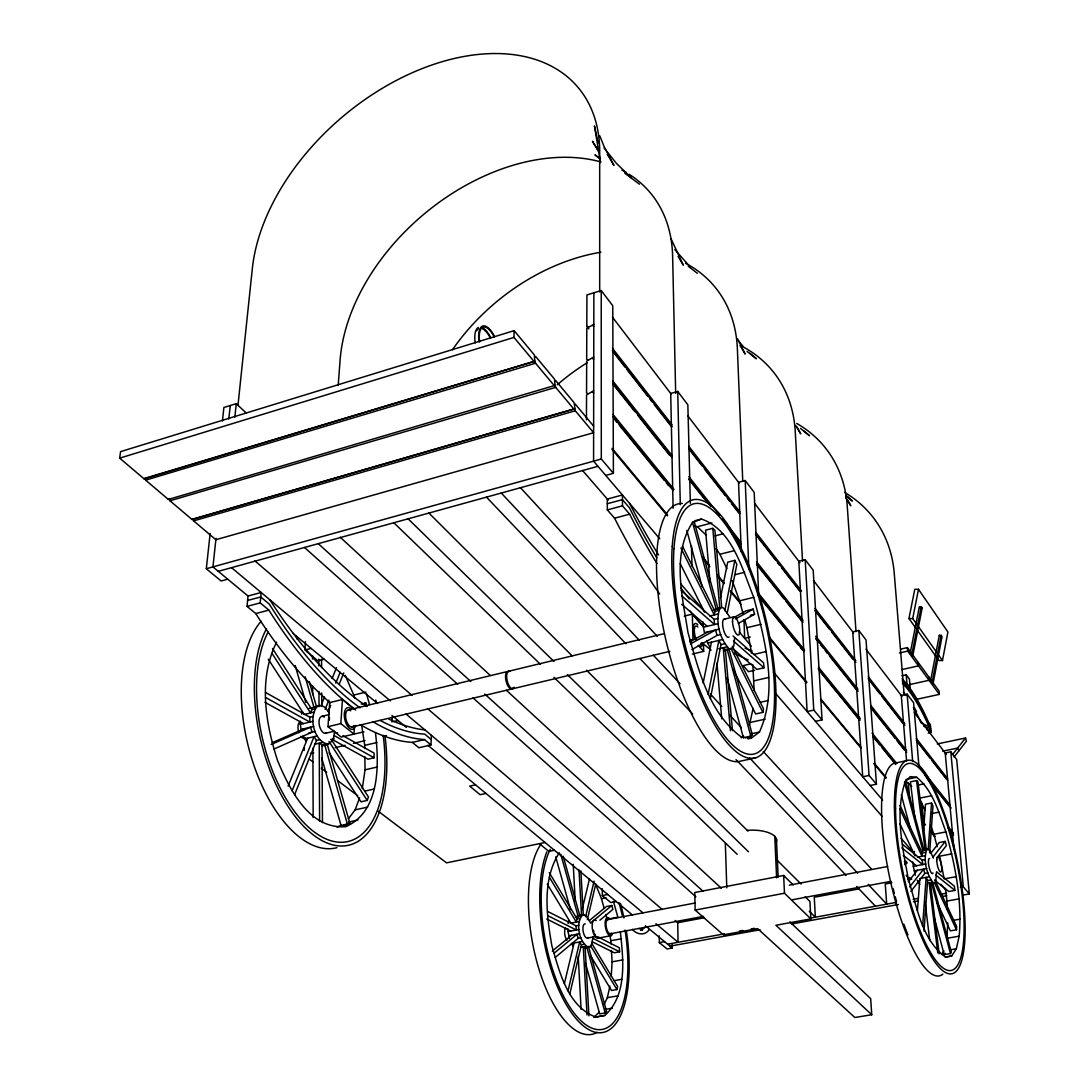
<?xml version="1.0" encoding="UTF-8"?>
<svg xmlns="http://www.w3.org/2000/svg" width="1089" height="1089" viewBox="0 0 1089 1089"><rect width="100%" height="100%" fill="white"/><g stroke="black" fill="none" stroke-linecap="round" stroke-linejoin="round"><path stroke-width="1.5" d="M599.685 291.961L599.685 151.725A200.322 130.449 -40.7 0 0 433.803 64.333A200.322 130.449 -40.7 0 0 252.321 268.643L237.974 405.353M593.859 292.791L593.573 461.164L659.757 538.769M586.44 419.878L586.535 394.967L593.696 390.665M588.904 328.973L586.808 326.305L586.917 294.942L601.223 290.518L612.753 305.723L613.406 473.307L605.729 475.417M555.104 381.068L555.621 380.483L574.148 402.739L575.278 410.771L593.614 432.714L215.853 539.722L193.624 520.869L192.971 519.072L574.638 408.824L192.059 519.535L169.966 500.79L169.299 498.993L168.359 499.443L145.64 480.154L144.932 478.302L534.849 361.208L534.331 354.919L514.131 330.648L120.58 451.636L119.681 458.142L144.17 478.915L534.849 361.208L535.529 363.236L554.369 385.778L555.05 385.397L554.532 379.176L535.625 356.457L534.93 356.838M747.966 738.886L751.274 738.165L759.455 732.039C778.621 689.487 764.777 640.373 753.751 597.344C742.412 569.887 732.747 529.867 701.452 519.045L694.945 520.746M754.146 690.603L752.812 664.576M734.612 637.963L733.836 645.9L732.652 648.214L724.376 650.746M534.304 361.779L513.954 337.44L514.131 330.648M731.032 649.18L729.086 648.717C719.611 638.59 715.037 621.465 719.897 608.302L721.544 607.431L723.504 607.989L729.902 617.259M360.296 724.634A354.347 159.906 72.3 0 0 412.35 742.399L418.857 747.748L430.972 744.944L431.407 735.334M959.191 936.172C962.213 900.957 955.461 865.687 945.892 831.928C938.841 812.707 933.246 790.696 916.652 777.274L910.213 776.62L905.068 782.079C894.79 813.606 902.563 847.61 908.362 879.286C916.802 906.102 921.43 939.426 945.511 957.108L951.691 955.965L956.333 948.764L959.191 936.172L946.886 938.323L947.811 922.859M391.999 721.98L392.271 716.943M936.935 902.359L950.357 930.864L956.496 929.788L956.687 926.548L934.879 879.98M559.283 852.728C541.778 880.266 546.624 915.332 551.878 945.824C559.542 971.987 567.505 1006.209 595.724 1017.085L604.817 1015.452C627.509 995.019 623.316 959.627 620.39 932.13M611.242 976.384L612.113 961.832L611.419 950.466M354.361 727.67L353.952 734.054L340.816 723.6L327.993 726.676L329.722 702.582L342.463 699.478L354.211 709.021M593.246 936.649L591.136 945.783L589.639 947.062L584.14 948.083M340.816 723.6L342.463 699.478M589.639 947.062L587.897 947.253C578.763 940.855 575.319 923.744 582.52 914.964L586.127 915.808L590.687 923.077M922.601 926.235L926.154 877.38L927.637 880.525L924.016 931.095M928.168 849.638L931.544 803.015L925.5 804.226L923.486 830.853M929.625 852.782L932.974 806.132L931.544 803.015M936.417 872.493L935.778 881.94L933.654 883.247C926.426 874.44 922.873 859.752 926.957 849.012L929.557 850.141L933.396 858.091M338.203 385.411L340.108 359.983A188.724 129.822 -40.5 0 1 433.98 206.161A188.724 129.822 -40.5 0 1 600.774 161.907M917.455 910.54L919.878 878.537L929.298 876.795M899.99 805.465L922.274 853.055L922.029 856.253L899.705 808.651M304.158 750.43L304.403 747.381M305.478 641.598L304.811 650.038L311.155 648.404M355.708 710.028A355.191 158.45 72.4 0 1 268.874 610.099L260.176 602.87L261.142 592.484L248.033 596.023L247.026 606.396L255.779 613.583A354.347 159.906 72.3 0 0 330.171 702.786M234.843 417.128L236.272 403.651L223.885 407.49L222.428 420.926M216.003 538.334L212.94 566.906L248.306 596.255M228.799 418.966L230.242 405.516M227.71 579.171L221.121 580.982L206.311 568.744L210.15 533.474M276.647 642.142C258.079 678.964 265.417 722.878 277.545 760.558C289.551 789.198 309.072 829.41 345.73 826.701C380.224 811.564 379.163 764.587 375.501 732.951M362.283 788.654L365.046 769.814L364.856 756.773M334.214 733.101C334.514 740.425 328.864 745.883 321.554 745.693M327.884 744.195C313.496 740.874 308.541 717.542 317.09 706.516L322.194 705.795L324.971 707.374L329.259 712.642M733.237 669.34L755.616 713.962L762.872 712.356L763.471 708.803L732.312 646.253M749.368 725.22L753.112 708.394M917.646 630.708L938.841 660.492L942.475 660.56L947.906 632.015L918.49 589.299L914.774 589.299L908.975 618.525L915.713 627.999M930.523 681.115L939.29 635.323L941.127 635.35L942.039 636.657L932.987 684.069M932.048 682.789L941.127 635.35M910.173 653.264L919.334 606.709L921.199 606.709L922.152 608.084L912.705 656.299L911.724 654.965L921.199 606.709M710.327 698.662L721 644.606L718.89 640.4L708.136 694.401M727.193 613.27L736.831 564.456L734.844 560.345L727.724 562.142L720.455 597.875M936.717 652.434L912.705 618.552L918.49 589.299M724.811 610.725L734.844 560.345M703.154 683.062L711.457 642.17M682.449 546.174L714.969 611.446L714.261 614.917L680.911 548.053M590.932 956.401L611.514 990.514L616.932 989.561L617.613 986.43L591.967 943.741M604.123 1004.534L607.363 997.674L609.867 986.171M569.846 993.713L581.39 944.857L579.634 941.971L568.036 990.799M587.352 919.592L595.765 884.023M585.637 916.707L594.077 881.151M564.361 983.666L574.121 942.992M582.111 909.669L589.476 878.973M549.251 872.616L577.088 918.953L576.326 922.056L549.319 877.149M568.077 923.635L568.839 920.518M329.109 752.798L360.976 801.817L367.197 800.429L368.45 796.985L331.301 739.499M348.303 818.887L355.15 809.862L359.601 797.815M294.615 794.684L316.491 740.466L319.676 739.717M328.157 711.566L330.648 705.386M339.387 683.742L343.756 672.92M292.07 790.873L314.04 736.695L316.491 740.466M325.135 709.361L328.892 700.104M335.78 683.116L340.163 672.308M288.095 786.163L307.683 738.206M321.378 704.719L324.536 697.001M332.104 678.474L336.515 667.666M315.116 708.789L311.944 709.565L310.556 712.955L271.923 653.291M301.517 714.125L302.47 711.866M950.452 953.569L951.337 952.208L932.66 882.512L931.735 883.751L950.452 953.569L944.204 954.645L933.763 915.726M944.204 954.645L945.102 953.283M941.522 954.522L943.904 950.915M910.894 891.415L924.779 873.473L927.923 872.888M937.071 857.588L946.368 845.568L945.252 841.389L939.222 842.546L930.836 853.177M909.683 886.922L923.608 869.104L924.779 873.473M932.81 857.315L945.252 841.389M954.032 757.005L966.419 741.173L965.562 738.002L937.275 743.937M952.48 754.582L965.562 738.002M908.28 881.75L917.333 870.288M904.483 782.133L922.887 850.781L923.84 849.611L926.957 849.012M913.535 852.578L914.501 851.394M587.801 393.524L586.549 392.966L586.672 361.099L593.75 357.042M593.804 324.331L586.794 328.347L586.672 359.275L587.924 359.887M585.514 963.275L599.685 1013.886L605.185 1012.947L606.641 1011.545L588.387 946.287M599.318 1012.117L593.791 1017.344L604.817 1015.452M555.281 957.394L578.136 938.35L580.9 937.833M599.93 920.191L612.876 909.41L611.787 905.49L606.45 906.511L589.517 920.464M554.11 953.202L576.993 934.267L578.136 938.35M591.041 922.642L611.787 905.49M552.3 951.092L571.48 935.301M144.17 478.915L144.932 478.302M744.985 737.77L752.472 735.306L728.963 649.085L732.652 648.214M741.173 737.893L743.556 736.137M649.098 929.747C644.933 936.145 636.493 934.539 632.45 929.325M645.45 926.984L640.727 930.428L642.646 929.87L638.984 928.509M574.665 404.536L575.278 404.101L593.628 426.139M691.923 649.575L717.038 635.418L720.755 634.519M738.342 623.398L754.554 614.25L753.166 609.119L746.088 610.834L733.401 617.831M690.385 643.953L715.555 630L717.038 635.418M735.443 618.96L753.166 609.119M689.664 641.952L708.122 631.783M321.65 757.808L341.211 826.047L347.541 824.659L349.882 823.379L327.108 743.841L330.266 743.093M341.211 826.047L343.552 824.768M337.127 827.232L341.252 824.999M721.544 607.431L716.194 609.214L692.441 522.067M192.059 519.535L192.971 519.072M274.142 748.987L312.026 732.162L310.596 727.166L271.134 744.495M272.223 742.712L304.239 728.691M362.719 704.27L365.795 702.922L366.694 706.094M319.499 705.495L313.931 707.278L305.179 676.759M701.452 519.045L692.468 522.529C671.464 554.995 682.544 597.085 688.003 632.695C698.621 669.721 708.558 712.71 741.146 736.858L751.274 738.165M119.681 458.142L513.954 337.44M145.64 480.154L535.529 363.236M168.359 499.443L555.05 385.397L555.703 387.371L573.985 409.219M169.966 500.79L555.703 387.371M193.624 520.869L575.278 410.771M690.372 503.336L687.853 404.822L677.726 391.455L670.715 393.469L673.097 508.277M206.311 568.744L601.305 459.014L613.406 473.307M218.263 571.33L597.956 466.296M247.598 600.475L260.734 596.949L269.405 604.204A348.575 155.496 72.4 0 0 360.037 707.823M607.308 503.717L622.445 499.647L629.605 508.019A371.376 113.188 73.7 0 0 656.79 557.745M247.026 606.396L260.176 602.87M622.486 505.841L622.418 494.991L607.308 499.075L607.322 509.897L622.486 505.841L629.66 514.185A378.428 115.339 73.7 0 0 656.912 563.489M758.761 597.058L754.187 492.364L745.203 480.508L738.533 482.291L741.282 551.851M255.779 613.583L268.874 610.099M607.322 509.897L614.564 518.201L629.66 514.185M694.36 525.633L697.382 526.749L711.879 522.979M721.68 607.458L714.929 530.384L712.805 528.328L705.577 530.193L710.028 582.179M715.051 535.87L723.028 533.814M716.154 548.679L719.897 554.274L734.163 550.653M324.195 659.226L317.879 660.819L306.118 651.113M735.143 574.652L744.617 572.297M822.045 719.883L813.197 570.228L805.179 559.651L798.809 561.243L807.126 711.58L813.769 710.11L822.045 719.883L815.443 721.326M345.172 675.275L353.775 695.068L365.972 692.087M732.135 580.519L739.581 600.815L753.751 597.344M684.219 616.102L692.332 614.114L701.915 625.059M309.194 708.435L317.09 706.516M713.241 609.922L719.897 608.302M714.969 611.446L718.672 610.548M313.727 712.179L304.212 714.493L268.275 659.185M709.81 615.993L717.978 614.019M361.208 704.039L365.795 702.922M265.525 692.454L309.834 717.215L313.006 716.439M681.278 590.51L714.125 619.382L717.842 618.47M321.854 716.371L329.123 714.615M348.357 709.974L507.801 671.45M508.944 671.178L664.14 633.675M724.212 619.165L734.095 616.782M750.307 615.271L754.554 614.25M313.782 726.404L301.068 729.453L300.333 724.362L313.033 721.299M719.284 629.102L704.406 632.668L703.426 627.21L718.291 623.629M689.705 640.141L692.972 639.366L692.332 614.114M751.614 653.264L746.891 627.686L761.061 624.296M308.854 732.924L315.211 731.4M325.516 733.305L334.255 731.223M352.046 726.989L511.694 688.997M512.824 688.724L669.871 651.345M303.178 735.946L304.525 738.968L317.226 735.946M706.815 640.563L707.755 643.054L722.62 639.515M393.524 721.626L398.084 720.537M750.267 637.038L744.685 638.358L743.95 619.695M721 644.606L724.73 643.722M330.92 739.608L334.228 738.832M363.93 731.808L341.211 737.076L327.993 726.676M692.345 654.04L703.685 651.358L703.453 642.986M314.462 744.332L322.398 742.453M718.767 648.785L726.935 646.866M319.608 821.188L319.227 743.202L322.017 744.726L325.189 743.978M730.447 730.692L723.219 647.737L725.369 649.589L729.086 648.717M310.419 753.438L313.727 752.662M335.235 747.626L345.159 745.298M353.435 743.351L365.006 740.629M383.205 736.368L386.513 735.592M364.747 748.619L364.706 745.366L376.944 742.507M753.479 654.503L766.125 651.549M876.468 784.203L866.027 639.951L858.84 630.463L852.741 631.879L862.733 776.784L869.076 775.463L876.468 784.203L870.165 785.496M412.35 742.399L424.519 739.581L430.972 744.944M750.893 663.827L743.215 665.61L748.511 671.682L754.636 670.266M342.899 735.701L374.044 753.098L374.112 757.767L367.973 759.183L332.227 739.458M733.033 636.003L763.552 662.833L764.029 667.775L756.896 669.422L732.57 648.35M365.046 769.814L377.352 766.996M754.309 680.748L768.603 677.481M900.766 649.126L907.382 647.615L939.017 690.971L939.331 694.374L916.094 699.451M899.405 652.978L907.682 651.099L939.331 694.374M901.883 669.585L918.476 665.855L918.177 662.398M364.924 791.09L374.208 789.008M760.326 702.296L768.33 700.499M902.005 675.779L906.225 674.84L909.438 679.141L910.227 688.575L907.001 684.287L906.225 674.84M909.179 684.682L929.026 680.285L928.713 676.854M355.15 809.862L367.633 807.099M750.689 722.347L765.24 719.135M475.566 784.829L469.713 786.122L480.113 794.698L485.925 793.432M918.953 766.452L913.617 702.745L907.123 694.169L901.284 695.463L906.579 761.129M348.507 822.072L357.968 820.003M751.287 733.823L759.455 732.039M345.131 824.427L349.882 823.379M755.739 757.862L740.86 761.048A132.368 43.832 76.5 0 1 665.352 637.718A132.368 43.832 76.5 0 1 682.408 503.472M928.236 733.101L931.013 732.502L930.305 724.525L928.454 722.075A158.096 41.191 78 0 0 902.073 678.787M942.693 751.179L957.626 748.061L958.905 750.784M894.151 763.253L906.538 760.68M963.534 894.981L969.319 893.919L956.687 759.577L950.806 751.805L945.198 752.975L953.95 849.107M545.058 842.491L446.558 862.856L377.869 810.965M554.383 850.223L548.788 851.38L539.423 843.648M905.912 779.479L916.652 777.274M926.44 850.74L917.945 781.82L916.557 780.582L910.431 781.82L914.937 818.833M917.836 785.087L923.935 783.849M931.544 795.76L919.429 798.196L924.901 810.08M931.476 813.633L939.017 812.149M602.312 888.747L602.312 895.553L607.73 894.491M595.86 884.935L601.482 898.697L606.042 897.812M930.659 825.149L933.845 834.256L945.892 831.928M616.156 901.501L610.779 902.536L602.312 895.553M793.2 884.921L783.644 875.474L694.755 892.517L695.177 910.064L723.355 934.866L757.631 928.604L854.851 1017.507L871.745 1014.744L870.669 998.64L789.838 921.879M577.034 916.012L582.52 914.964M578.79 915.876L584.262 914.828M928.168 848.998L925.051 849.597L916.557 780.582M575.509 917.237L581.009 916.189M922.887 850.781L926.018 850.182M577.088 918.953L579.838 918.422M922.274 853.055L925.405 852.456M579.089 921.539L570.827 923.104L547.25 884.05M917.333 857.152L925.16 855.668M608.724 918.966L617.858 917.237L613.447 901.393M951.759 853.871L939.712 856.158L944.177 878.891L956.251 876.645M607.512 919.62L695.313 902.972M789.307 885.139L887.603 866.504M547.617 911.411L576.054 925.827L578.817 925.296M902.618 844.411L922.179 860.187L925.323 859.602M569.479 938.541L568.022 931.544L579.049 929.462M915.359 875.243L913.317 866.354L925.854 863.985M695.177 910.064L784.488 893.239L810.856 918.885L775.913 925.269L871.745 1014.744M568.717 935.819L579.756 933.749M914.188 870.873L926.753 868.518M587.638 938.024L596.296 936.404M610.657 933.722L703.508 916.38M792.615 899.718L891.006 881.341M675.112 920.518L677.698 922.723L704.406 917.741M859.085 888.883L814.273 897.241L815.362 917.197L809.29 911.248M891.864 882.757L885.234 883.996L886.705 904.142L868.124 884.336M908.43 879.667L911.752 879.054M598.174 938.105L611.092 935.696M582.397 941.454L571.371 943.51L573.127 946.395M581.39 944.857L584.153 944.354M927.637 880.525L930.782 879.953M611.024 943.986L610.834 940.733L621.506 938.759M580.519 947.348L586.018 946.327M937.779 952.916L929.135 882.73L932.266 882.144M587.039 1015.002L583.268 946.831L585.147 947.757L587.897 947.253M929.135 882.73L930.523 883.832L933.654 883.247M931.735 883.751L934.852 883.179M659.226 935.859L659.321 942.598L664.535 941.631M960.389 887.358L963.302 886.827L969.319 893.919M597.548 936.717L619.369 947.784L619.614 951.8L614.264 952.78L592.362 941.822M936.581 871.813L954.372 886.174L954.917 890.407L948.859 891.51L934.784 880.334M667.639 944.204L724.43 933.817M739.458 931.068L742.793 930.469M751.151 928.931L754.486 928.318M810.652 918.054L896.451 902.359M913.154 899.31L918.163 898.384M939.889 894.423L946.559 893.198M669.994 946.164L760.027 929.734M791.703 923.962L898.425 904.483M913.426 901.746L918.422 900.834M941.767 896.574L946.777 895.662M672.144 944.599L672.212 948.002L667.026 948.941L659.321 942.598M612.113 961.832L622.84 959.885M947.362 909.506L946.981 901.066L959.11 898.861M614.033 980.685L621.724 979.31M954.018 920.232L960.13 919.143M607.363 997.674L618.225 995.782M604.654 1009.476L612.481 1008.128M950.125 949.839L956.333 948.764M945.415 957.04L951.691 955.965M920.3 608.07L922.152 608.084M908.975 618.525L912.705 618.552M586.808 326.305L588.033 326.918M546.719 918.993L570.772 931.027M547.821 915.658L576.285 929.992L576.054 925.827M593.423 938.623L619.614 951.8M264.94 702.31L303.504 723.6M265.498 697.423L309.848 722.061L309.834 717.215M334.037 735.497L374.112 757.767M592.498 358.526L593.75 359.275M592.566 325.529L593.804 326.278M592.416 392.176L593.696 392.952M600.379 158.776L594.962 154.897L600.325 158.94M624.691 173.11L639.447 184.218M309.194 759.06L313.237 762.123M321.309 768.221L326.7 772.292M337.467 780.432L357.668 795.705M688.275 266.274L697.328 273.298M747.081 351.379L756.379 358.771L750.035 353.326M903.312 855.328L916.448 865.755M901.842 847.841L922.723 864.571L922.179 860.187M935.859 875.107L954.917 890.407M800.483 428.399L809.563 435.75L803.75 430.904M846.085 495.903L852.333 501.063L847.351 496.298M292.723 633.117L377.638 703.576M391.999 715.5L406.374 727.411M427.895 745.271L632.369 914.937M645.437 925.786L672.212 948.002M431.217 739.526L424.764 734.136A348.575 155.496 72.4 0 1 380.088 720.414M231.549 567.655L390.366 700.908M405.993 714.016L642.932 912.813M655.946 923.731L678.079 942.298L677.698 922.723M254.69 560.712L412.023 695.367M427.501 708.612L662.221 909.478M681.7 604.286L707.129 626.311M681.7 595.792L714.561 624.514L714.125 619.382M733.482 641.067L764.029 667.775M905.599 780.881L911.738 786.326M304.498 547.481L457.748 684.273M472.953 697.845L695.871 896.819M631.375 177.834L616.401 163.364L604.068 147.927M318.26 543.67L470.87 681.523M484.755 694.061L702.963 891.17M340.204 537.217L490.173 675.33M506.412 690.303L721.367 888.27M236.272 403.651L246.155 412.99M697.382 526.749L706.407 535.366M393.837 522.761L540.457 664.344M553.906 677.331L737.171 854.307M408.103 518.813L553.988 661.513M567.355 674.595L748.497 851.789M805.152 896.737L809.93 901.461L810.856 918.885M428.739 512.892L572.106 655.823M586.563 670.239L748.007 831.179M776.92 860.011L801.028 884.023M690.358 267.159L674.785 249.531M486.484 497.129L625.889 643.762M639.951 658.546L692.672 713.989M736.014 759.577L846.139 875.406M856.675 886.487L875.42 906.211M501.28 493.045L639.42 640.4M653.359 655.251L680.053 683.729M749.708 758.026L857.669 873.187M520.406 487.627L657.361 636.425M710.3 693.938L721.803 706.448M729.861 715.201L741.364 727.697M763.239 751.464L871.418 868.995M703.685 651.358L698.321 645.355A11.925 4.016 76.5 0 0 702.759 642.905M738.533 341.034L744.073 347.418A169.135 126.841 -40 0 1 795.256 431.666L802.566 561.475M582.601 470.543L608.22 500.123M680.598 583.704L703.984 610.711M775.259 693.012L882.172 816.464M901.107 838.326L914.474 853.749M940.937 884.309L946.232 890.421M739.213 631.947L751.356 646.172M773.421 672.049L882.675 800.17M612.127 448.355L667.625 515.015M702.446 556.833L708.966 564.674M717.678 575.128L724.199 582.983M730.733 590.823L740.52 602.585M768.82 636.561L806.895 682.313M821.052 699.301L861.304 747.653M874.358 763.335L886.337 777.723M923.322 822.154L925.5 824.768M930.945 831.302L935.301 836.529M612.086 449.458L667.475 515.927M704.406 560.25L709.837 566.77M718.522 577.197L723.954 583.718M730.474 591.545L741.337 604.572M769.569 638.467L806.5 682.789M820.616 699.737L860.814 747.966M873.841 763.607L885.793 777.954M922.71 822.263L924.888 824.877M930.319 831.397L934.661 836.611M613.856 418.489L617.068 422.437M619.219 425.078L664.236 480.331M666.373 482.972L668.523 485.599M758.557 596.119L798.21 644.797M800.361 647.438L802.498 650.065M819.649 671.11L859.303 719.802M873.242 736.899L879.667 744.794M881.818 747.422L895.743 764.532M949.336 830.322L952.548 834.269M612.971 414.378L673.996 489.437M758.57 593.478L804.608 650.106M818.533 667.23L860.283 718.59M872.058 733.074L896.683 763.375M948.07 826.578L953.433 833.167M613.025 416.706L673.193 490.594M758.053 594.839L804.254 651.576M818.22 668.728L860.119 720.183M873.01 736.014L895.566 763.729M948.22 828.375L953.583 834.977M612.78 383.165L671.995 457.53M688.915 478.765L711.117 506.657M731.209 531.881L740.724 543.833M756.596 563.748L803.124 622.173M815.811 638.1L858.105 691.216M870.792 707.142L906.742 752.295M924.724 774.864L951.16 808.052M612.603 383.764L634.819 411.642M638.004 415.63L669.735 455.461M688.793 479.364L706.775 501.934M732.162 533.814L740.629 544.432M756.501 564.347L784.012 598.868M786.135 601.536L801.994 621.451M815.756 638.712L818.928 642.701M821.052 645.355L823.161 648.009M825.285 650.664L827.395 653.318M829.505 655.973L857.016 690.494M871.84 709.089L895.117 738.301M897.227 740.956L904.632 750.253M926.848 778.131L949.077 806.023M612.78 380.973L671.967 455.393M688.874 476.669L719.53 515.206M722.701 519.194L740.67 541.791M756.515 561.72L803.029 620.199M815.715 636.153L857.982 689.31M870.669 705.264L906.606 750.457M918.231 765.077L949.935 804.948M612.603 350.372L672.104 426.697M688.806 448.124L739.962 513.736M755.616 533.814L800.51 591.395M815.13 610.139L855.845 662.357M868.369 678.42L904.918 725.288M916.394 740.016L947.716 780.187M612.413 350.971L624.95 367.047M627.046 369.716L647.941 396.505M650.024 399.187L652.12 401.855M654.203 404.536L670.919 425.962M688.67 448.722L702.255 466.133M704.338 468.815L725.233 495.59M727.329 498.272L729.412 500.954M731.509 503.622L738.818 513.001M755.535 534.427L775.382 559.869M777.464 562.55L779.561 565.218M781.643 567.9L799.408 590.66M815.076 610.752L829.695 629.496M831.792 632.178L852.673 658.954M868.341 679.046L879.844 693.775M881.927 696.456L902.822 723.232M916.394 740.643L929.979 758.053M932.075 760.721L946.695 779.465M612.59 348.453L672.076 424.846M688.779 446.286L739.907 511.939M755.562 532.045L801.477 591.014M815.048 608.424L855.736 660.696M868.26 676.773L904.782 723.668M916.271 738.41L947.58 778.621M612.413 317.09L671.151 394.027M687.649 415.63L739.172 483.121M754.623 503.377L799.966 562.768M813.374 580.314L853.558 632.954M865.932 649.153L901.991 696.402M914.365 712.601L946.314 754.446M930.809 730.256L929.094 727.996A144.538 35.855 76.4 0 1 923.567 726.036M931.013 732.502L929.298 730.256A147.233 36.522 76.4 0 1 926.589 729.548M930.51 726.799L928.658 724.362A155.169 40.429 78 0 0 902.236 680.87M930.659 728.514L928.808 726.077A164.493 42.934 78.1 0 0 902.441 683.225M938.636 655.142L942.475 660.56M939.29 635.323L940.202 636.629M919.742 884.472L917.237 880.171M304.525 738.968L306.159 741.473M272.495 648.527L311.944 709.565M329.041 741.5L367.197 800.429M598.351 150.622L592.443 141.243L599.222 152.623M845.717 497.51L850.795 505.786L847.528 499.62M795.583 425.404L800.728 433.844L797.066 427.038M740.003 345.485L745.216 354.075L737.512 338.625M678.079 256.446L683.334 265.158L671.042 238.777M590.401 945.443L616.932 989.561M607.267 154.298L613.951 165.46L603.905 146.103L599.78 135.839M707.755 643.054L709.865 647.247M680.23 563.639L704.569 612.168M730.896 648.254L762.872 712.356M719.897 554.274L726.908 568.649M899.882 823.706L915.046 855.913M934.661 883.206L956.496 929.788M296.208 635.935L297.147 639.202M309.317 681.728L316.341 706.257M324.713 744.944L347.541 824.659M295.201 665.502L305.778 702.405M366.421 693.639L369.525 704.556M353.775 695.068L354.66 698.172M598.242 143.394L594.444 125.888L600.543 162.547M601.482 898.697L604.123 908.185M605.892 914.515L607.213 919.252M563.19 856.226L579.77 915.481L578.259 916.707L560.753 854.144M586.889 947.566L605.185 1012.947M555.717 856.852L570.527 909.751M739.581 600.815L743.025 613.461M744.74 619.777L746.891 627.686M694.156 521.4L717.855 608.343M727.329 650.051L750.906 736.477M686.832 530.438L702.214 586.835M727.057 677.848L743.501 738.097M905.463 781.085L923.84 849.611M901.311 794.834L910.513 829.124M933.845 834.256L937.193 846.779M609.717 934.131L610.834 940.733M361.575 724.702L364.706 745.366M945.375 888.393L946.981 901.066M930.523 883.832L939.167 953.91M925.106 902.264L929.788 940.665M912.786 861.971L913.317 866.354M950.806 751.805L963.302 886.827M725.369 649.589L732.475 730.705M712.805 528.328L719.829 608.887M716.957 663.024L721.735 718.835M922.056 803.328L923.88 825.122M907.382 647.615L907.682 651.099M907.123 694.169L912.677 761.579M702.99 622.064L703.426 627.21M904.142 694.687L894.246 573.359A153.25 122.635 -39.3 0 0 844.56 492.378M908.349 783.018L909.574 798.169M858.84 630.463L869.076 775.463M856.008 631.552L847.256 506.099A160.791 124.84 -39.7 0 0 796.753 423.471M805.179 559.651L813.769 710.11M580.859 870.941L583.296 914.651M585.147 947.757L588.931 1015.833M579.008 869.907L581.526 915.359M573.222 864.271L575.223 901.27M578.205 956.156L581.09 1009.326M567.873 928.781L568.022 931.544M783.644 875.474L784.488 893.239M776.43 839.034L778.172 877.176M774.755 836.338L776.62 877.87M745.203 480.508L748.864 568.798M742.766 481.392L737.376 348.834A178.392 128.556 -40.2 0 0 685.607 263.279M725.342 843.158L726.785 887.807M691.461 545.793L691.991 566.185M677.726 391.455L680.298 504.683M675.684 393.388L672.621 256.133A188.724 129.822 -40.5 0 0 629.143 174.308M321.541 659.172L321.595 667.611M321.731 692.944L321.813 706.462M322.017 744.726L322.453 822.576M318.805 659.199L318.832 665.964M318.954 691.338L319.036 706.557M312.543 655.714L312.557 659.09M312.666 686.124L312.693 694.578M312.897 748.089L313.156 817.526M601.223 290.518L601.305 459.014M300.319 721.136L300.333 724.362M479.596 341.823A21.943 8.481 72.9 0 1 483.162 327.081A21.943 8.481 72.9 0 1 494.392 337.209M476.764 330.716A21.916 8.508 72.9 0 1 478.534 328.633M482.196 328.538A21.916 8.508 72.9 0 1 490.567 338.38M479.024 341.742A23.196 8.971 72.9 0 1 482.686 326.033A23.196 8.971 72.9 0 1 494.515 336.46M475.158 342.94A23.168 8.998 72.9 0 1 478.33 327.449M483.162 328.116A23.168 8.998 72.9 0 1 490.703 337.631M452.479 349.719A178.392 128.556 -40.2 0 1 600.91 252.212M621.982 170.183A188.724 129.822 -40.5 0 1 626.325 172.593M903.339 692.114A164.316 43.301 78.1 0 1 905.844 695.544M913.358 707.578A164.316 43.301 78.1 0 1 921.294 723.014M914.529 707.836A154.992 40.769 78 0 1 916.53 711.648M747.449 830.349A25.782 10.822 -1.8 0 1 776.362 841.865M557.296 384.798A169.135 126.841 -40 0 1 587.053 362.828M928.944 726.254A152.324 37.707 76.3 0 1 920.396 721.776M424.969 729.929A366.898 162.465 72.2 0 1 388.814 719.08M366.952 706.489A366.898 162.465 72.2 0 1 269.813 599.753M424.519 739.581A355.191 158.45 72.4 0 1 372.846 721.639M566.933 940.256A7.201 2.968 79.8 0 1 564.715 933.79A7.201 2.968 79.8 0 1 565.599 927.991M597.126 1032.426A101.985 41.858 79.7 0 1 538.483 967.577A101.985 41.858 79.7 0 1 540.906 844.206M588.291 937.479A7.215 2.927 79.7 0 1 584.126 934.798A7.215 2.927 79.7 0 1 583.35 925.514L583.854 924.52A7.215 2.927 79.7 0 1 585.283 923.921M625.018 930.006A99.099 40.211 79.7 0 1 578.286 1018.052A99.099 40.211 79.7 0 1 550.231 849.379M619.015 902.631A99.099 40.211 79.7 0 1 622.214 915.345M626.284 930.619A102.203 41.477 79.7 0 1 579.797 1022.666A102.203 41.477 79.7 0 1 546.814 851.884M620.444 903.394A102.203 41.477 79.7 0 1 623.97 917.973M611.297 933.178A7.255 2.872 79.6 0 1 606.396 927.855A7.255 2.872 79.6 0 1 608.261 919.565M599.004 937.398A9.243 3.716 79.6 0 1 592.457 929.448A9.243 3.716 79.6 0 1 596.187 920.573M612.535 933.709A9.27 3.662 79.6 0 1 607.417 933.096A9.27 3.662 79.6 0 1 605.334 920.736A9.27 3.662 79.6 0 1 610.099 919.252M595.356 934.934A7.228 2.899 79.6 0 1 594.594 933.668M593.941 932.075A7.228 2.899 79.6 0 1 593.451 930.292M752.227 651.045A390.801 118.197 73.6 0 1 745.135 648.173M689.378 598.991A390.801 118.197 73.6 0 1 680.775 587.815M658.532 554.941A390.801 118.197 73.6 0 1 629.578 503.377M748.197 659.839A378.428 115.339 73.7 0 1 734.762 653.141M703.126 626.229A378.428 115.339 73.7 0 1 689.65 610.67M711.144 650.051A377.461 117.272 73.7 0 1 704.678 644.919M659.648 593.995A377.461 117.272 73.7 0 1 614.564 518.201M933.042 873.024A7.691 1.987 78.3 0 1 929.897 869.92A7.691 1.987 78.3 0 1 928.495 860.133L928.767 859.139A7.691 1.987 78.3 0 1 929.707 858.595M907.954 934.825A105.429 27.851 78.3 0 1 903.802 924.139M896.56 901.515A105.429 27.851 78.3 0 1 895.24 896.71M894.382 893.47A105.429 27.851 78.3 0 1 893.157 888.583M942.856 974.179A108.737 28.722 78.3 0 1 889.972 878.973A108.737 28.722 78.3 0 1 897.105 762.776M909.192 877.475A7.664 2.055 78.4 0 1 907.6 877.571M906.946 876.604A7.664 2.055 78.4 0 1 906.293 875.229M904.632 864.652A7.664 2.055 78.4 0 1 906.511 863.604M910.145 878.115A9.801 2.627 78.4 0 1 907.763 879.517M904.319 861.726A9.801 2.627 78.4 0 1 907.205 862.91M729.072 637.011A9.365 3.036 76.5 0 1 724.267 632.11A9.365 3.036 76.5 0 1 722.96 620.553L723.491 619.559A9.365 3.036 76.5 0 1 725.07 619.396M696.388 639.937A9.325 3.131 76.5 0 1 694.401 628.898A9.325 3.131 76.5 0 1 697.858 627.019M701.425 642.728A9.325 3.131 76.5 0 1 700.867 643.735M694.877 638.549A11.925 4.016 76.5 0 1 693.53 626.134A11.925 4.016 76.5 0 1 697.804 624.787M514.43 687.268A8.998 3.771 76.6 0 1 507.406 681.619A8.998 3.771 76.6 0 1 509.979 671.341M305.56 737.825A8.63 4.397 76.7 0 1 300.877 736.341M298.93 732.734A8.63 4.397 76.7 0 1 299.788 721.898M336.95 847.664A122.431 62.1 76.7 0 1 253.438 763.906A122.431 62.1 76.7 0 1 261.183 621.261M326.564 732.829A8.671 4.342 76.7 0 1 320.397 728.704A8.671 4.342 76.7 0 1 319.948 717.828L320.806 716.821A8.671 4.342 76.7 0 1 324.25 717.175M383.165 735.32A119.014 59.704 76.7 0 1 308.977 827.626A119.014 59.704 76.7 0 1 268.071 632.124M375.732 700.023A119.014 59.704 76.7 0 1 376.631 703.208M384.934 735.633A122.744 61.583 76.7 0 1 308.187 830.676A122.744 61.583 76.7 0 1 266.519 628.721M353.911 725.505A8.712 4.261 76.7 0 1 348.14 724.457A8.712 4.261 76.7 0 1 345.771 713.513A8.712 4.261 76.7 0 1 350.712 710.79M355.667 725.546A11.135 5.459 76.7 0 1 348.521 727.37A11.135 5.459 76.7 0 1 344.396 712.914A11.135 5.459 76.7 0 1 350.849 708.653M337.672 732.897A11.108 5.513 76.7 0 1 333.111 730.351M329.423 720.06A11.108 5.513 76.7 0 1 329.395 717.352M513.3 687.54A8.998 3.771 76.6 0 1 506.276 681.891A8.998 3.771 76.6 0 1 508.835 671.614M936.758 859.983A7.705 1.96 78.2 0 0 940.46 872.017A7.705 1.96 78.2 0 0 940.501 861.535A7.705 1.96 78.2 0 0 936.758 859.983M894.409 806.677A108.982 28.205 78.3 0 0 948.151 973.607A108.982 28.205 78.3 0 0 946.831 820.902A108.982 28.205 78.3 0 0 894.409 806.677M895.539 808.324A105.674 27.348 78.3 0 0 947.621 970.299A105.674 27.348 78.3 0 0 946.409 822.372A105.674 27.348 78.3 0 0 895.539 808.324M732.516 621.683A9.393 3.008 76.4 0 0 738.247 635.078A9.393 3.008 76.4 0 0 737.702 621.029A9.393 3.008 76.4 0 0 732.516 621.683M672.24 546.338A132.735 43.084 76.5 0 0 743.841 756.596A132.735 43.084 76.5 0 0 755.766 584.085A132.735 43.084 76.5 0 0 672.24 546.338M673.968 548.652A128.693 41.777 76.5 0 0 743.297 752.635A128.693 41.777 76.5 0 0 755.004 585.61A128.693 41.777 76.5 0 0 673.968 548.652"/></g></svg>
